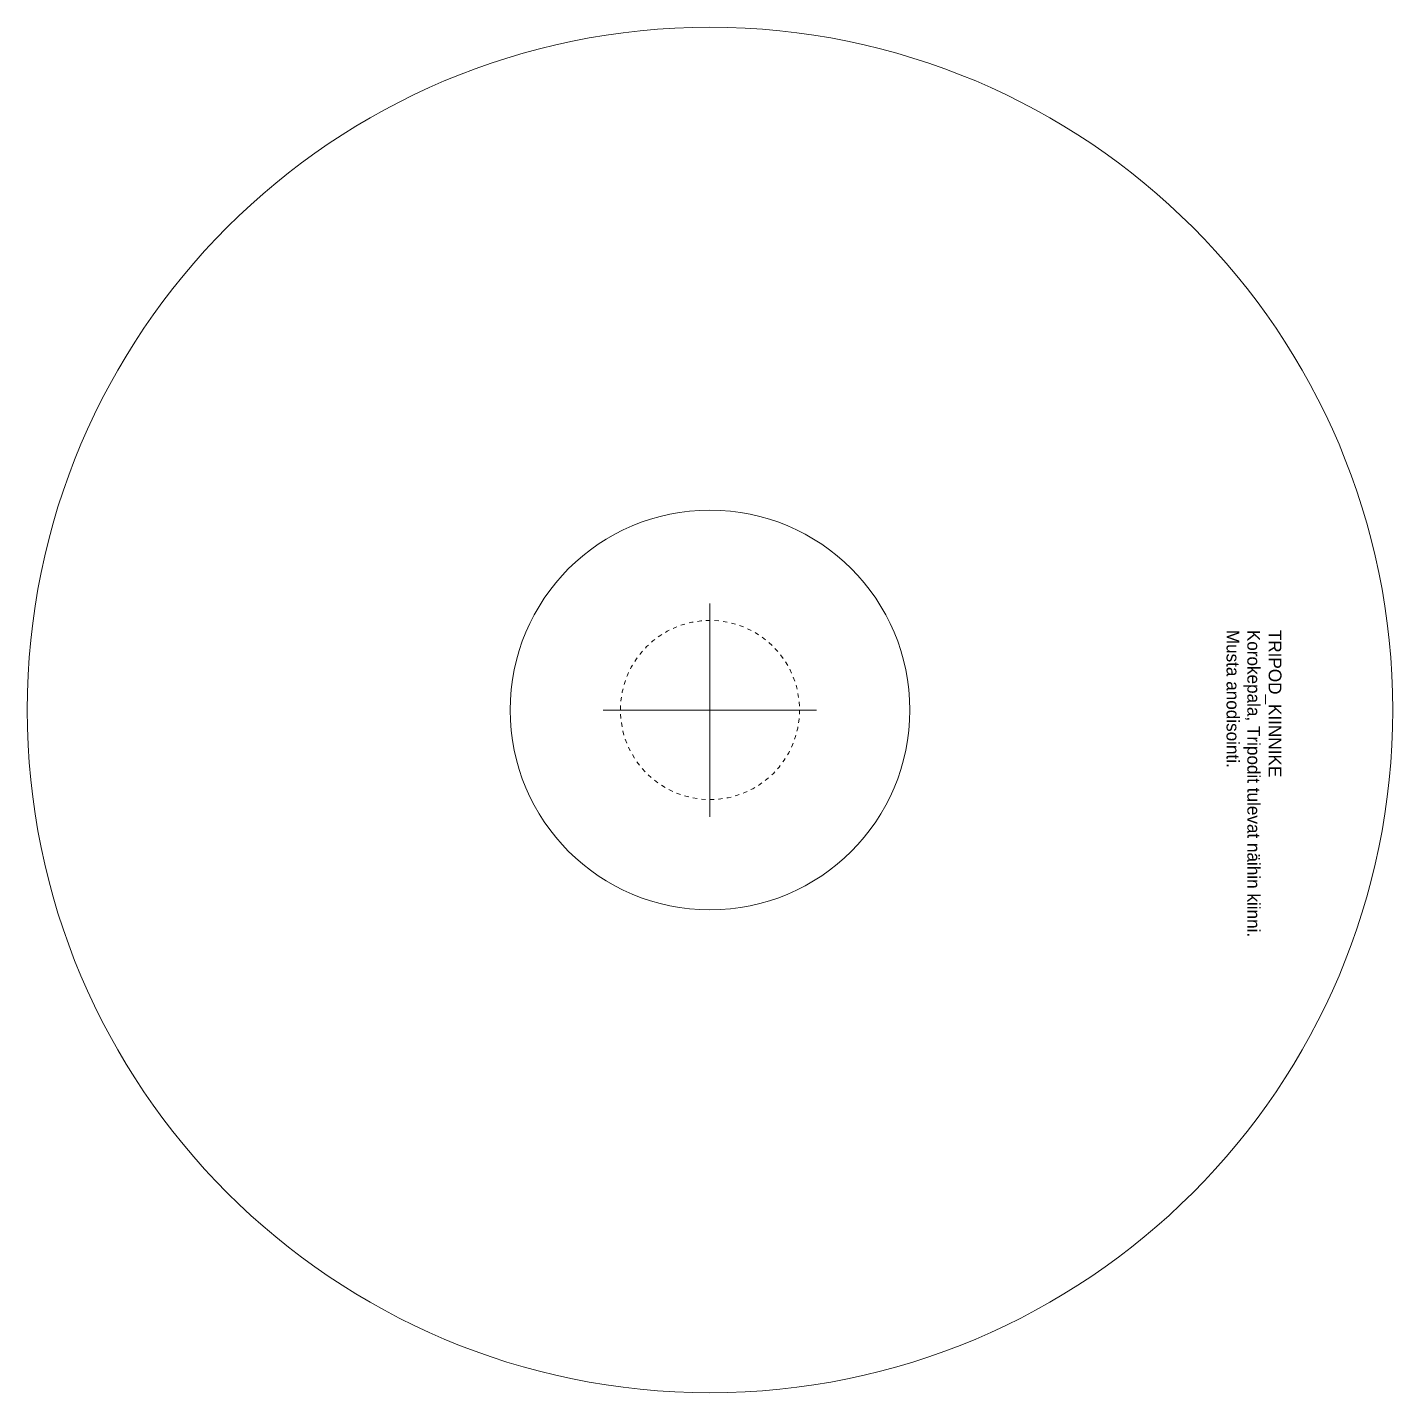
# Model space of a CAD drawing. Header units: millimetres. Extents: x -784753 to 2539, y -321 to 77802.
# Drawn here: x 951.39 to 983.39, y 644.81 to 676.81 of the extents above; entities that cross this region are included whole.
import ezdxf

# ---------------------------------------------------------------- set-up
doc = ezdxf.new("R2010")
doc.units = ezdxf.units.MM
doc.header["$LTSCALE"] = 0.12
doc.linetypes.add('phl_center', pattern=[0.75, 0.4, -0.35])
doc.layers.add('ATTRIBUUTIT', color=61, linetype='Continuous', plot=False)
doc.layers.add('Hatch (ANSI)', color=9, linetype='Continuous', lineweight=9)
doc.layers.add('KISKON-KOROKEPALA', color=6, linetype='Continuous')

# ---------------------------------------------------------------- blocks, each defined once
blk = doc.blocks.new('TRIPOD-KIINNITYS-PALA-BSIDE')
at = {"lineweight": 0}
for radius in [16, 4.685]:
    blk.add_circle((0, 0), radius, dxfattribs=at)
at = {"linetype": 'phl_center', "lineweight": 0}
blk.add_circle((0, 0), 2.1, dxfattribs=at)
at = {"layer": 'Hatch (ANSI)', "color": 0, "lineweight": 0}
for p, q in [((0, 2.5), (0, -2.5)), ((-2.5, 0), (2.5, 0))]:
    blk.add_line(p, q, dxfattribs=at)
at = {"layer": 'ATTRIBUUTIT', "lineweight": 0, "flags": 8}
for tag, p in [('_TYYPPI', (-1.879, 13.094)), ('_KUVAUS', (-1.879, 12.594)), ('_NOTES', (-1.879, 12.107)), ('_NOTES_RIVI2', (-1.879, 11.643)), ('_NOTES_RIVI3', (-1.879, 11.172))]:
    blk.add_attdef(tag, p, '', height=0.3, dxfattribs=at)

msp = doc.modelspace()

# ---------------------------------------------------------------- block references
at = {"layer": 'KISKON-KOROKEPALA', "lineweight": 0, "rotation": 270}
msp.add_blockref('TRIPOD-KIINNITYS-PALA-BSIDE', (967.389, 660.807), dxfattribs=at).add_auto_attribs({'_TYYPPI': 'TRIPOD_KIINNIKE', '_KUVAUS': 'Korokepala, Tripodit tulevat näihin kiinni.', '_NOTES': 'Musta anodisointi.'})

doc.saveas('drawing.dxf')
